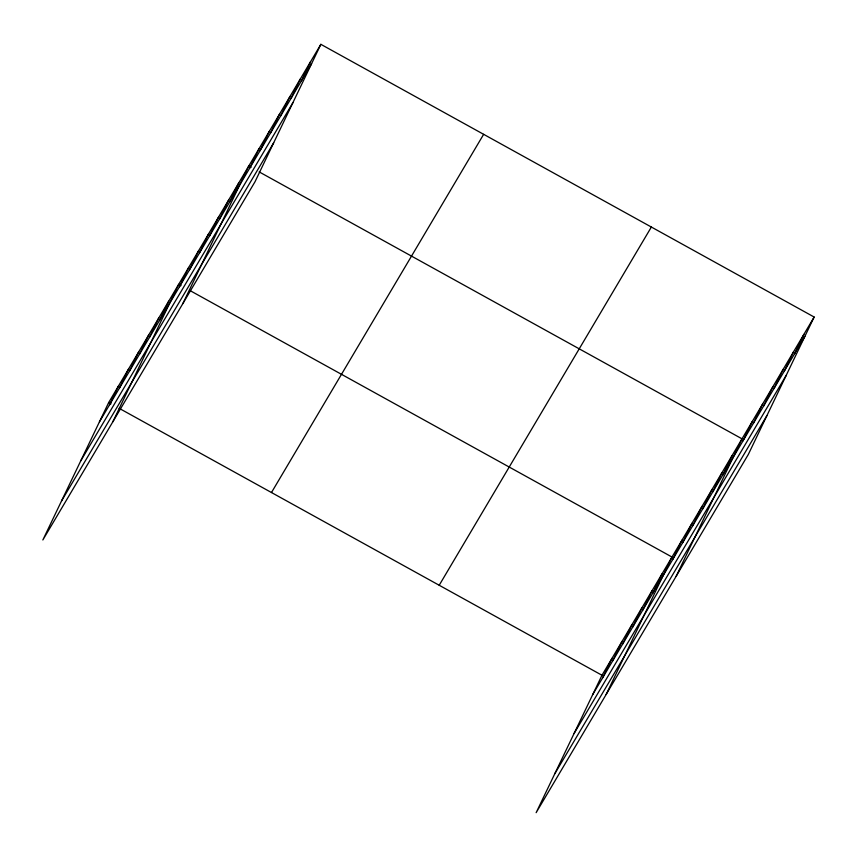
<?xml version="1.0" encoding="UTF-8"?>
<svg xmlns="http://www.w3.org/2000/svg" width="857" height="857" viewBox="0 0 857 857"><rect width="100%" height="100%" fill="white"/><g stroke="black" fill="none" stroke-linecap="round" stroke-linejoin="round"><path stroke-width="1.29" d="M320.861 44.328L108.689 402.533L42.85 539.964L255.022 181.748L320.861 44.328L814.15 317.036L748.311 454.467L536.139 812.672L601.978 675.252L814.15 317.036M109.428 405.007L118.695 385.65M119.423 388.114L128.7 368.767M129.428 371.231L138.705 351.873M139.434 354.337L148.7 334.991M149.429 337.454L158.706 318.097M159.434 320.572L168.711 301.214M112.867 421.751L178.706 284.331L181.031 285.617M179.434 286.795L188.711 267.438M189.44 269.901L198.717 250.555M199.445 253.019L208.712 233.661M209.451 236.136L218.717 216.778M219.446 219.242L228.723 199.895M229.451 202.359L238.717 183.002M182.884 303.549L248.723 166.119L251.047 167.404M249.762 168.068L259.028 148.722M260.067 150.671L269.334 131.325M270.373 133.274L279.639 113.917M280.678 115.877L289.945 96.52M290.984 98.48L300.25 79.123M301.278 81.072L310.555 61.725M602.717 677.716L611.984 658.358M612.712 660.822L621.989 641.475M622.718 643.939L631.995 624.582M632.723 627.056L641.989 607.699M642.718 610.163L651.995 590.816M652.723 593.28L662 573.922M606.156 694.47L671.995 557.039L190.34 290.759M672.724 559.503L682.001 540.146M682.729 542.62L692.006 523.263M692.735 525.727L702.001 506.38M702.74 508.844L712.006 489.486M712.735 491.95L722.012 472.603M722.74 475.067L732.007 455.72M676.173 576.258L742.012 438.827L259.189 171.903M743.051 440.777L752.317 421.43M753.357 423.379L762.623 404.033M763.662 405.982L772.928 386.636M773.967 388.585L783.234 369.228M784.262 371.188L793.539 351.831M794.568 353.791L803.845 334.434M99.423 421.89L311.584 63.675M80.751 460.852L292.923 102.647M61.522 501.002L273.683 142.787M271.476 492.529L483.648 134.324M439.202 585.256L651.363 227.041M592.712 694.598L804.873 336.383M574.04 733.56L786.212 375.355M554.811 773.71L766.972 415.495M108.689 402.533L111.024 403.818M119.155 408.318L601.978 675.252"/></g></svg>
